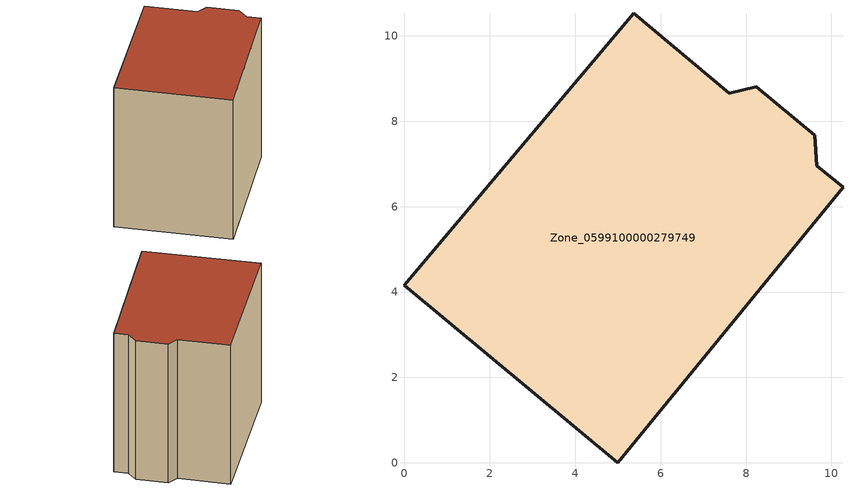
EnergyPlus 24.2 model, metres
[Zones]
Zone_0599100000279749
 floor ground (C_G): 7.61,8.66 8.24,8.81 9.61,7.67 9.66,6.96 10.27,6.45 4.99,0 0,4.16 5.37,10.53 z0
 wall outside (C_F): 4.99,0 10.27,6.45 9.66,6.96 9.61,7.67 8.24,8.81 7.61,8.66 5.37,10.53 0,4.16 4.99,0 z0:8.78
 roof outside (C_R): 5.37,10.53 0,4.16 4.99,0 10.27,6.45 9.66,6.96 9.61,7.67 8.24,8.81 7.61,8.66 z8.78
[BUILDING]
Pand.0599100000279749: North Axis=0; Terrain=City; Loads Convergence Tolerance Value=0.04; Temperature Convergence Tolerance Value=0.4; Solar Distribution=FullExterior; Maximum Number of Warmup Days=25; Minimum Number of Warmup Days=1
[Site:Location]
Rotterdam.The.Hague.AP_ZH_NLD Design_Conditions: Latitude=51.96; Longitude=4.45; Time Zone=1; Elevation=-4.5
[SITE:GROUNDTEMPERATURE:BUILDINGSURFACE]
18, 18, 18, 18, 18, 18, 18, 18, 18, 18, 18, 18
[MATERIAL] Thermal Absorptance=0.9; Solar Absorptance=0.7; Visible Absorptance=0.7
Name | Roughness | Thickness | Conductivity | Density | Specific Heat
G.TI.1946 | MediumSmooth | 0.15 | 1 | 540 | 1210
F.TI.1946 | Rough | 0.3 | 0.857143 | 1920 | 840
R.TI.1946 | MediumRough | 0.2 | 0.1 | 1500 | 1000
[CONSTRUCTION]
C_G: G.TI.1946
C_F: F.TI.1946
C_R: R.TI.1946
[ZONE]
Zone_0599100000279749: Type=1; Multiplier=1; Ceiling Height=Autocalculate; Volume=Autocalculate; Floor Area=autocalculate; Part of Total Floor Area=Yes
[ZONEINFILTRATION:DESIGNFLOWRATE]
Infil_Zone_0599100000279749: Zone or ZoneList or Space or SpaceList=Zone_0599100000279749; Schedule=AlwaysOn; Design Flow Rate Calculation Method=Flow/Area; Flow Rate per Floor Area=0.003; Constant Term Coefficient=1; Temperature Term Coefficient=0; Velocity Term Coefficient=0; Velocity Squared Term Coefficient=0
[HVACTEMPLATE:ZONE:IDEALLOADSAIRSYSTEM]
Zone_0599100000279749: Maximum Heating Supply Air Temperature=50; Minimum Cooling Supply Air Temperature=13; Maximum Heating Supply Air Humidity Ratio=0.0156; Minimum Cooling Supply Air Humidity Ratio=0.0077; Heating Limit=NoLimit; Cooling Limit=NoLimit; Dehumidification Control Type=ConstantSensibleHeatRatio; Cooling Sensible Heat Ratio=0.7; Dehumidification Setpoint=60; Humidification Control Type=None; Humidification Setpoint=30; Outdoor Air Method=None; Outdoor Air Flow Rate per Person=0.00944; Outdoor Air Flow Rate per Zone Floor Area=0; Outdoor Air Flow Rate per Zone=0; Demand Controlled Ventilation Type=None; Outdoor Air Economizer Type=NoEconomizer; Heat Recovery Type=None; Sensible Heat Recovery Effectiveness=0.7; Latent Heat Recovery Effectiveness=0.65
[ZONECONTROL:THERMOSTAT]
ThermostatControl_Zone_0599100000279749: Zone or ZoneList=Zone_0599100000279749; Control Type Schedule=DualSetpointControlType; Control 1=Thermostat_Zone_0599100000279749; Temperature Difference Between Cutout And Setpoint=0
[THERMOSTATSETPOINT:DUALSETPOINT]
Thermostat_Zone_0599100000279749: Heating Setpoint Temperature Schedule=HeatingSetpoint_Zone_0599100000279749; Cooling Setpoint Temperature Schedule=CoolingSetpoint_Zone_0599100000279749
[SCHEDULE:COMPACT]
HeatingSetpoint_Zone_0599100000279749: Through: 12/31, For: AllDays, Until: 24:00, 21
CoolingSetpoint_Zone_0599100000279749: Through: 12/31, For: AllDays, Until: 24:00, 24
DualSetpointControlType: Through: 12/31, For: AllDays, Until: 24:00, 4
AlwaysOn: Through: 12/31, For: AllDays, Until: 24:00, 1
